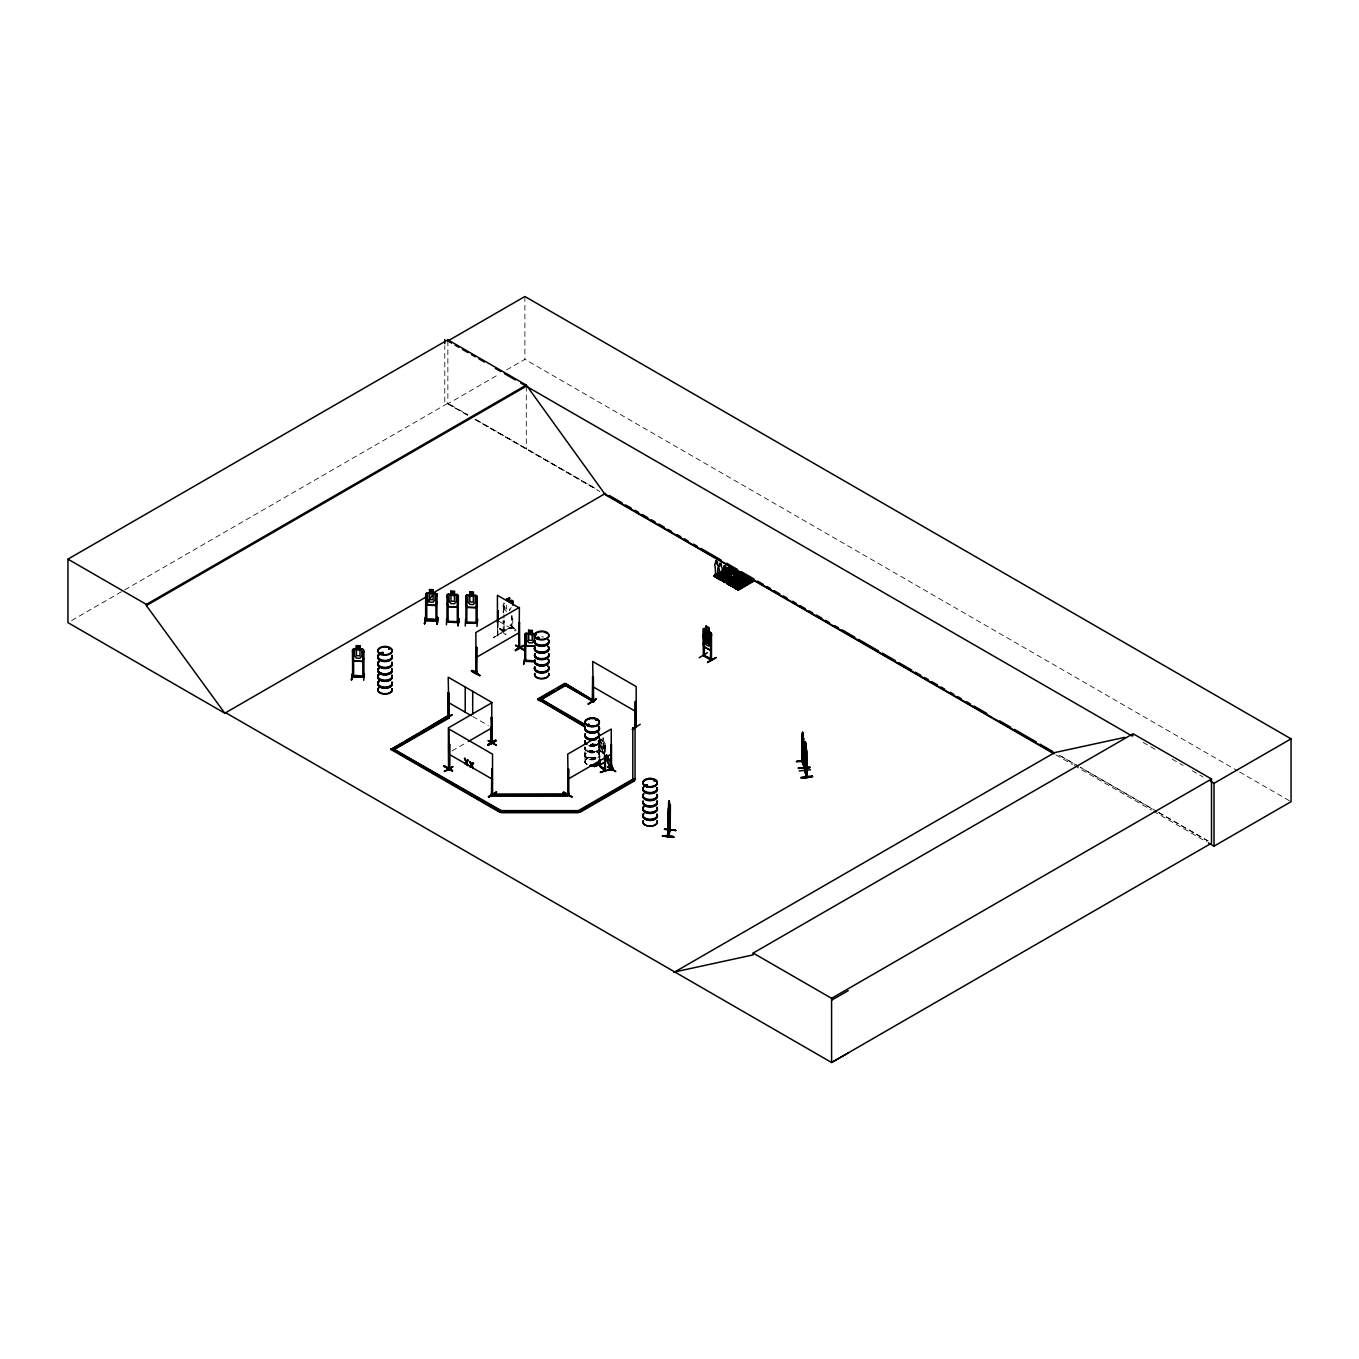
<?xml version="1.0" encoding="UTF-8"?>
<svg xmlns="http://www.w3.org/2000/svg" width="1359" height="1359" viewBox="0 0 1359 1359"><rect width="100%" height="100%" fill="white"/><g stroke="black" fill="none" stroke-linecap="round" stroke-linejoin="round"><path stroke-width="0.75" stroke-dasharray="5 3.75" d="M584.999 751.697L584.982 754.619L584.965 748.741M599.37 751.697L599.387 748.707M584.982 747.79L584.999 747.654A7.203 4.162 0 0 0 592.184 751.799A7.203 4.162 0 0 0 599.387 747.654L599.166 746.737M584.812 748.163L585.083 747.042M585.083 753.973L584.812 755.111L585.202 753.684M585.848 763.639L587.02 764.505L585.083 762.603L585.066 760.31M599.285 743.084L599.285 740.536M599.166 749.726L599.54 748.299M599.166 756.657L599.54 755.23M604.33 754.534L605.061 751.969M499.483 628.724C504.002 627.722 511.63 642.195 499.483 628.724L505.531 634.398M499.942 628.504L506.024 634.126M511.205 607.439L509.591 610.497L509.591 608.017L506.584 609.104L506.584 605.248M585.083 760.293L588.515 757.693L595.82 757.693A7.186 4.145 0 0 0 586.476 758.645A7.186 4.145 0 0 0 587.105 764.098M599.268 742.829L595.837 745.428L590.299 745.853A7.203 4.162 0 0 0 599.132 740.689M599.268 743.118L595.837 745.7L588.532 745.7M497.853 635.961L498.09 622.745M493.232 637.847L501.607 632.733L493.47 637.456M71.619 620.536L122.973 590.876M124.807 589.823L447.858 403.3L467.921 414.886M447.858 340.973L447.858 403.827L499.229 374.184M506.55 369.937L524.897 359.354L1237.76 770.927M452.003 750.932L466.511 742.558M512.768 626.873L503.391 630.525C502.337 633.685 514.093 625.412 512.853 628.113L512.666 615.253M511.85 628.079L512.003 615.763M503.085 631.154C504.529 629.132 504.223 628.3 504.155 620.655M600.066 745.021L602.954 750.151L603.957 748.605L602.954 740.876L605.027 743.781M604.432 741.997L601.001 738.99L601.069 751.527M604.5 753.532L604.84 745.021L605.384 751.816M605.384 745.53L604.5 745.14M504.155 605.995L503.051 606.114L504.155 605.995L504.155 612.28M510.389 624.851L516.454 630.525L510.355 624.817M504.036 630.253L511.68 627.518M512.615 626.907L512.887 628.028M601.069 739.143L600.066 739.245L599.982 757.252M512.768 627.79L511.731 628.096L511.782 615.576M509.982 624.936L515.995 630.61M503.255 631.459L503.051 620.774M594.07 757.286L595.82 757.71M467.649 415.039L444.784 401.89L444.784 345.798M474.971 419.252L595.582 488.611L475.225 419.099M1078.417 766.272L1058.321 754.704L1078.366 766.289M1157.002 811.459L1080.252 767.308L1156.798 811.578M1158.819 812.495L1208.168 840.881M1239.612 771.98L1291.05 801.691M1143.106 742.371L1155.83 749.709M1172.188 759.154L1183.111 765.457M1192.2 770.706L1203.106 777.008M1158.615 812.614L1207.862 841.051M447.858 403.827L467.921 415.412M475.225 419.625L599.846 491.567M1055.875 754.857L1072.421 764.421M1074.273 765.474L1151.498 810.066M1153.332 811.136L1206.656 841.917M499.246 621.488L515.571 630.916M472.694 716.499L488.306 725.502M601.069 740.179L602.954 741.912M601.069 745.955L602.954 747.688M599.778 750.083L604.398 754.347M604.449 754.5L599.676 750.117L599.115 746.482M506.584 611.567L504.987 609.681L504.987 603.906M599.404 738.566L605.553 751.816M599.404 739.347L605.553 752.614M598.113 740.791L604.262 754.058M598.113 741.589L604.262 754.84M599.54 741.912L599.285 740.825A7.203 4.162 0 0 1 596.567 745.157A7.203 4.162 0 0 1 588.583 745.462M599.285 747.042L599.54 748.163A7.305 4.213 0 0 1 591.539 752.614A7.305 4.213 0 0 1 585.117 747.314M599.166 753.684L599.54 755.111M584.812 748.299L585.202 749.726M585.202 756.657L584.948 755.57L584.999 761.567M584.812 755.23L585.083 756.368M584.846 761.482L585.083 762.569M599.387 747.722L599.387 747.756A7.203 4.162 0 0 0 592.184 743.492M605.061 743.73L605.027 752.088M604.84 745.021L604.84 753.396M603.056 740.842L603.124 737.699L602.954 753.26M599.642 757.388L599.438 739.992L599.37 761.159M599.064 738.328L599.098 756.861M526.29 386.245L526.29 449.099M524.897 296.5L524.897 359.354M503.934 605.791L503.934 618.362M503.934 620.468L504.104 631.239M503.374 612.722L504.223 602.954L503.204 604.432L503.272 612.773M497.717 622.524L497.683 635.961L497.428 622.694M599.115 740.315A7.186 4.145 0 0 1 590.316 745.395M594.036 759.749A7.186 4.145 0 0 1 584.999 755.757A7.186 4.145 0 0 1 594.036 751.748A7.186 4.145 0 0 1 598.402 757.829M595.837 759.001A7.305 4.213 0 0 1 584.982 756.08A7.305 4.213 0 0 1 593.441 751.187A7.305 4.213 0 0 1 598.504 757.456M595.769 757.948A7.186 4.145 0 0 0 586.476 759.018A7.186 4.145 0 0 0 587.105 764.488A7.186 4.145 0 0 1 586.476 759.052A7.186 4.145 0 0 1 595.769 757.982M595.769 758.186A7.186 4.145 0 0 1 585.016 754.941A7.186 4.145 0 0 1 594.63 750.695A7.186 4.145 0 0 1 597.264 757.524M595.837 758.645A7.305 4.213 0 0 1 584.897 755.349A7.305 4.213 0 0 1 594.681 751.034A7.305 4.213 0 0 1 597.348 757.965M590.316 744.8A7.203 4.162 0 0 1 599.353 748.452A7.203 4.162 0 0 1 591.556 752.954A7.203 4.162 0 0 1 585.219 747.739M590.282 744.341A7.305 4.213 0 0 1 599.455 748.045M592.184 743.832A7.305 4.213 0 0 1 599.455 748.418A7.305 4.213 0 0 1 590.91 752.207A7.305 4.213 0 0 1 585.117 746.957M598.385 740.349A7.152 4.128 0 0 1 597.247 745.344A7.152 4.128 0 0 1 588.6 746.006M541.731 636.878A7.186 4.145 0 0 1 543.6 637.014"/><path stroke-width="1.5" d="M717.314 576.063L717.807 568.13A2.565 1.495 59.5 0 0 717.416 564.631L717.297 561.76L715.938 560.74M719.675 563.679L719.557 566.007L719.93 563.085L721.238 563.832L721.51 566.975A2.565 1.495 59.5 0 1 721.884 570.491L721.391 578.424L719.472 577.218L720.355 577.269M725.587 580.854L726.08 572.92A2.565 1.495 59.5 0 0 725.706 569.404M730.123 583.47L730.496 575.604A2.565 1.495 59.5 0 0 730.123 572.088L730.208 569.472M730.242 583.402L730.615 575.537A2.565 1.495 59.5 0 0 730.242 572.02M734.353 577.83L733.979 585.695L734.353 577.83A2.565 1.495 59.5 0 0 733.979 574.313L734.064 571.697M738.633 588.379L739.007 580.514A2.565 1.495 59.5 0 0 738.633 576.997L738.701 574.381M738.735 588.311L739.126 580.446A2.565 1.495 59.5 0 0 738.735 576.929M669.97 811.272L668.101 820.072L669.63 814.958M668.645 835.87L670.395 829.941M662.411 836.278C670.768 833.203 683.662 840.304 662.513 835.819M673.792 837.399L662.496 835.938M801.963 761.448L804.358 767.818L802.591 761.346L796.391 761.448L802.184 760.768M801.963 760.53L802.642 761.057L796.459 761.686M802.608 761.906L802.201 761.125M803.696 767.156L803.696 766.493M804.324 767.699L802.405 761.329L802.405 736.187L802.574 740.978M804.936 750.576L805.836 756.148L805.972 743.73L806.617 777.093L804.63 769.636L805.292 770.298M805.377 771.063L804.681 770.519L806.583 777.025M805.309 771.131L804.8 743.203L805.547 745.191M805.174 770.621L806.787 776.329M805.734 744.953L805.513 743.492M806.465 758.305L806.278 760.734L806.482 758.39M425.656 595.242L426.692 595.276L426.794 620.655C424.671 618.039 436.952 618.549 437.054 620.808L425.537 620.384M426.862 605.01L435.746 605.333L437.037 602.377L435.746 605.468L426.862 605.112L425.69 593.594L425.622 620.672L426.692 619.5M425.894 617.173L424.518 623.798L425.826 616.663M424.518 623.781L425.299 617.088M424.569 623.73L425.894 616.646M429.478 589.619L429.597 592.813L427.711 593.781L427.711 599.557L429.597 602.088L433.13 602.224L435.016 599.812L435.016 594.036L433.13 592.949L433.266 589.67L429.478 589.619L433.13 589.857M429.478 592.711L425.69 593.679M433.249 592.847L437.037 594.002L436.868 621.046M435.729 605.418L437.037 602.309M436.918 595.888L435.899 595.616L435.984 621.063L435.899 620.095M436.681 624.24L437.445 617.071L436.681 623.73M352.559 658.028L353.731 661.154L362.615 661.425L363.906 658.402M353.561 651.335L352.508 651.522L353.561 651.335L353.663 676.714L352.44 675.491L353.663 676.069M362.564 648.956L360.118 648.855L360.118 645.763L356.347 645.61L356.33 648.77L353.765 648.668L362.564 649.024L363.889 650.163L363.906 677.139C348.329 677.75 348.567 674.047 363.906 676.221M351.352 679.857L352.796 672.705L351.403 679.789M353.731 661.154L362.513 661.323M351.913 679.738L352.728 672.705M362.768 651.708L363.804 651.759L362.768 651.708L362.853 677.122M362.768 677.105L363.923 675.984M362.615 676.425L363.77 675.95L363.821 677.173M363.668 680.281L364.467 673.639M457.354 621.335L458.357 622.592L446.958 622.133L447.026 595.123L448.232 594.053L457.032 594.41L458.357 595.633L458.357 603.94L457.066 606.963L448.198 606.607L457.066 606.963M447.026 603.481L448.198 606.607M448.028 596.805L446.958 596.992L448.028 596.805L448.147 621.946L446.873 620.978L446.992 622.15M448.232 594.138L447.026 595.191M446.669 618.6L446.432 624.817M450.797 594.24L450.814 591.063L454.586 591.216L454.45 594.478L456.352 595.599L456.352 601.374L454.45 603.77L450.933 603.617L449.048 601.069L449.048 595.293L450.933 594.342L450.933 591.182M457.032 594.41L458.238 595.667L458.289 622.643M457.236 597.179L458.272 597.213L457.236 597.179L457.32 622.592M457.354 622.286L457.083 621.878M459.41 619.126L457.983 625.803L458.781 618.634M458.136 625.735L458.866 618.668M467.105 594.885L465.899 595.955L467.173 594.919L475.922 595.174L477.247 596.329L477.247 604.704M465.899 604.245L467.071 607.371L475.956 607.66L477.247 604.636M466.918 597.569L465.848 597.756L466.918 597.569L466.749 623L466.766 622.048M465.559 619.364L465.254 625.972M467.003 622.031L465.746 621.742M476.109 597.926L477.145 597.977L476.109 597.926L476.092 623.305L476.245 622.099L477.264 623.118L465.746 622.66M476.958 626.482L477.739 619.432M524.778 635.876L525.814 635.927L524.778 635.876L524.744 661.306L524.914 660.049L525.916 660.644M534.868 646.018L525.984 645.729L524.812 634.245L526.018 633.175L534.817 633.532L536.142 634.755M526.018 633.26L524.812 634.313M524.965 657.671L523.606 664.432L524.965 657.331M524.863 661.289L534.902 661.425M716.023 574.432L715.853 576.811L716.023 574.432L715.225 574.908L716.346 574.449M719.302 577.473L720.406 577.269M719.302 577.439L720.44 576.811M719.302 577.218L720.508 576.98L720.066 579.087M723.888 565.854L723.752 568.436L724.789 565.582M724.041 578.934L722.563 580.684L724.874 582.009L726.369 580.259L726.572 581.465C720.457 578.187 726.216 579.732 724.041 580.038M723.871 568.368A2.565 1.495 59.5 0 0 723.481 571.443L723.939 580.055M728.016 582.315L729.103 582.026M729.188 581.89C728.305 583.928 728.543 580.14 728.356 582.535L731.108 584.081L731.108 582.994L729.409 584.625M732.28 570.695L732.144 573.277A2.565 1.495 59.5 0 0 731.771 576.369L732.161 584.693L734.964 586.307L734.964 585.219L733.265 586.85M733.045 584.115L731.889 584.744L732.96 584.03M739.398 588.651L736.731 587.309L736.527 578.985A2.565 1.495 59.5 0 1 736.901 575.893L737.359 572.988M736.612 579.393L736.408 579.155A2.565 1.495 59.5 0 1 736.799 575.961L737.427 572.598M736.51 587.292L737.342 586.697M737.478 587.241L736.731 587.666L737.614 586.935M670.174 830.009L667.932 836.414L667.915 809.386L669.63 802.557L670.174 830.672L670.378 804.868M669.291 804.205L669.189 800.927L667.999 836.363M728.526 574.11C725.706 572.971 717.144 578.526 718.367 578.271L720.678 579.58L722.376 577.949L720.899 578.832L721.119 580.293L728.407 575.978M736.408 579.342L737.241 578.475M741.284 580.599L741.114 581.55M381.539 652.626L381.964 652.983M388.691 648.821L389.54 648.175L388.793 648.889M388.691 648.617L389.235 648.804M537.739 637.303L537.162 638.017L538.708 637.541M537.909 638.407L538.708 637.694M538.877 638.322L538.096 637.303M596.907 720.27L596.125 719.811L596.992 720.1M596.686 719.76L597.026 720.1M645.559 784.873L645.508 785.859M646.68 784.704L645.95 785.757M647.377 785.57L646.289 784.704L647.258 785.077M654.511 780.406L653.73 780.847L654.97 780.762M654.274 780.236L654.783 780.508M728.526 582.671L728.764 581.907M737.308 589.042L736.986 587.02M443.866 766.34C469.857 780.304 426.811 755.451 452.088 770.978M444.257 766L452.479 770.689M479.557 675.695C474.903 668.815 463.674 668.747 479.591 675.593M479.931 675.389L471.743 670.633L480.016 675.423M571.816 796.561L563.204 792.569L571.816 796.952M668.662 803.271L669.308 800.944M668.662 804.307L669.053 802.999M668.56 813.005L669.172 805.224L668.509 836.38M664.5 829.347L675.882 830.485L664.602 828.939M669.783 830.621L670.395 829.024L667.999 835.462M716.159 574.415L715.225 575.078M720.457 577.201L719.234 576.777L719.098 578.679M728.849 581.941L728.067 582.586L728.016 574.076A2.565 1.495 59.5 0 1 728.407 570.984L729.324 568.198M732.331 584.897L731.686 584.115L732.654 586.358L732.654 584.523M594.257 766.714L604.076 762.858L594.291 766.357M703.384 636.946L704.115 640.565L710.4 644.2L711.318 641.652M710.4 644.2L711.42 641.601M706 635.366L704.642 635.638L704.642 641.397L706 644.642L708.532 646.069L709.874 644.37L708.617 633.651L705.814 632.173L705.916 635.417L703.113 634.84L703.945 646.68L710.298 650.282L711.318 647.665M724.262 581.499L724.398 579.104M737.088 587.258L736.867 586.358L737.037 587.581M707.41 652.66L699.239 657.722M443.866 719.913L446.55 718.52M445.446 718.962L451.986 714.783L443.883 719.523M452.751 766.986L444.648 771.334M588.362 703.741L596.448 698.985L588.294 704.098M803.781 749.166C802.439 757.829 800.094 721.833 803.56 739.075M486.879 803.033L501.386 811.408L499.806 812.325L390.933 749.472L446.958 716.346L448.759 718.282L448.215 692.495L447.858 717.841L452.054 714.783M449.048 717.195L448.13 716.669M448.555 717.263L394.11 749.472L449.048 718.113L448.963 692.92M449.727 744.732L448.708 744.477L449.727 744.732L449.472 770.094L448.606 769.602L448.368 727.88L491.924 702.739M449.455 744.885L449.54 769.432M490.633 741.589L491.856 741.912L490.939 741.385M491.414 794.319L492.536 794.488L492.536 754.177L448.997 729.036L448.912 769.398M492.094 794.76L491.822 793.197M592.286 702.059L592.643 676.714L593.475 702.331L593.39 677.139M593.492 702.28L592.643 661.442L636.182 686.584L636.267 727.048L635.078 726.691L635.163 701.601L636.182 701.856L635.995 727.201L635.366 725.604M704.183 628.232L711.42 633.294L711.403 660.321L703.249 655.599M704.438 655.038L703.673 654.562L704.353 655.819M710.621 659.913L711.046 658.758M703.588 655.429L711.691 660.151L710.791 658.707M807.059 777.042L806.804 751.255M476.652 671.55L475.752 672.076L476.941 671.72M519.07 647.241L519.75 648.005L519.393 622.66L519.121 648.396M492.213 742.439L492.281 743.373L491.924 718.028L491.601 743.73M567.739 793.588L568.826 793.384L567.705 793.554M610.921 769.092L610.718 769.415M611.601 769.636L611.244 744.29L610.429 769.907L611.533 768.718M599.71 764.896L599.013 764.37L600.049 764.777M599.982 764.726L599.115 764.404M604.84 770.111L604.5 755.621M426.607 604.432L433.827 592.898L437.037 594.138L433.827 592.915M736 578.781L737.037 578.424M746.074 584.064L745.547 583.164L744.511 583.945M380.588 652.779L381.471 653.917M381.675 653.254C378.855 654.477 382.032 651.148 381.981 653.747M389.031 648.515L388.929 648.634M546.063 633.056L546.522 633.328M587.801 724.296L588.651 725.468M588.855 725.145L588.549 724.16M645.729 785.417L646.884 784.907M646.884 785.621L646.086 785.536M466.103 761.55L464.863 758.356L466.103 761.55L468.209 760.293L466.052 762.552L467.768 765.542L466.867 761.957M466.545 761.278L467.598 759.936M471.845 764.336L469.704 761.669L471.386 764.607L473.51 763.35L471.709 765.287L473.068 768.599L472.168 765.032L469.67 766.629L472.898 762.994M464.863 758.356L466.188 761.618L464.982 763.928L468.209 760.293M352.406 676.442L363.77 676.867M476.822 671.839L475.752 672.994L476.958 672.671L476.856 647.547L475.837 647.801L476.856 647.547M519.07 648.379L519.393 607.388L475.837 632.53L476.109 673.181L476.126 647.971M448.708 768.786C450.916 766.85 447.4 769.381 448.419 767.325M491.092 742.66L491.516 743.764M491.228 743.526L492.009 743.118M353.765 648.6L352.559 649.721L352.61 676.714M739.942 580.888L741.419 580.888M744.715 583.3L745.564 584.115M745.938 584.166L744.885 583.385M538.402 638.288L537.909 637.354M538.708 638.458L538.113 637.456M589.16 724.398L587.462 725.043M425.741 619.738L437.037 620.112M713.832 576.148L728.645 567.196L731.618 569.319L717.025 577.932L713.849 576.165L715.547 574.042M714.375 576.454L729.392 568.079L714.053 576.131M728.968 567.841L714.443 576.505M715.751 574.161L714.273 575.91L716.601 577.218L718.299 575.604L716.601 577.694L731.397 568.741M728.645 567.196L731.584 569.319L716.957 577.915M718.894 579.036L733.265 570.067L718.826 579.019L717.926 578.526L720.678 580.055L735.712 571.68M717.926 578.509L732.722 569.761C734.251 571.375 731.737 568.13 731.244 570.644M732.722 569.54L735.474 571.324L720.168 579.766L721.068 580.293M735.168 571.375L735.661 571.68M722.563 579.817L723.09 581.465L728.56 578.238M739.704 573.872L724.364 582.196L739.67 573.532L725.247 582.688M724.874 582.467L726.572 580.378M741.284 574.993L744.443 576.726L729.783 585.304M731.108 582.994L729.63 583.877L729.8 585.338L726.878 583.402L741.997 575.112L726.691 583.589L728.577 581.567M743.475 576.199L741.674 575.18M730.955 585.542L730.734 584.54L730.513 585.797L745.31 577.031L748.062 578.594L733.656 587.564L748.062 578.373L745.31 576.811L746.023 577.711L730.717 585.746M747.722 578.645L732.807 587.071L734.964 585.219M737.071 586.476L735.168 588.481L750.712 580.395L736.085 589.008M749.794 579.902L752.937 581.635L738.277 590.214L738.141 588.787L735.389 587.224M738.345 590.231L735.389 588.311L736.119 588.991M735.151 588.447L749.964 579.715L752.903 581.635M458.357 621.675L446.839 621.216M465.882 621.692L465.95 622.966L465.916 595.871M465.848 622.898L477.247 623.356M717.416 564.631L717.416 562.354M725.434 566.244L725.587 567.213L725.128 566.04M713.9 576.199L728.662 567.552M716.057 577.388L730.87 568.657M731.397 568.945L716.278 577.252M725.978 573.532C733.214 577.099 722.835 573.464 727.456 572.869M720.151 579.749L734.947 571.001M734.455 573.43L737.207 575.197L734.455 573.43L732.977 574.296L735.729 575.859M735.44 573.056L736.918 571.969L739.67 573.736M729.63 576.488L722.122 580.922L725.094 582.45M732.977 574.517L736.918 571.969M722.478 581.142L729.851 576.862M733.418 574.687L736.918 572.19L737.631 572.869L733.962 574.993M722.648 581.227L730.021 576.98M733.656 574.823L737.461 572.496M724.347 582.162L739.143 573.43M737.461 580.344L734.709 578.781L736.187 577.915M739.976 575.469C747.331 578.679 736.816 576.046 741.453 574.585M741.997 575.112L727.626 584.081M736.731 578.696L726.861 583.521M728.883 584.795L743.679 576.046M744.205 576.148L729.12 584.795M729.409 585.083L744.222 576.352M732.144 584.659L732.212 583.674L732.654 586.358M742.795 581.465L740.043 579.919L738.566 580.786L741.318 582.569L738.566 581.006M741.368 579.138C748.707 582.348 738.209 579.732 742.846 578.271L745.598 579.817M743.832 577.694C751.187 580.905 740.672 578.271 745.31 576.811M745.853 577.337L730.717 585.644L733.707 587.547M731.057 586.086L745.87 577.473M747.535 578.271L733.164 587.258M733.096 587.224L748.062 578.373M743.22 583.47C750.559 586.68 740.06 584.064 744.698 582.603L747.45 584.37L744.698 582.603M746.006 581.822C753.362 585.033 742.863 582.416 747.484 580.956L750.236 582.722L747.484 580.956M748.486 580.378C755.825 583.589 745.327 580.956 749.964 579.495M737.92 588.651L739.619 587.903M752.716 581.057L737.631 589.704M737.92 589.993L752.716 581.261M703.113 643.13L703.945 646.68L710.4 650.214M519.682 622.83L518.832 622.949M515.503 645.491L524.183 649.925L515.961 645.236M519.767 647.003L518.577 648.294M476.126 673.113L476.567 647.377M449.099 742.744L449.387 742.897M492.196 718.181L491.177 718.452M488.493 740.587L496.256 745.021M448.368 767.291L448.827 767.546M487.66 744.766L495.814 740.06L487.711 744.834M488.102 745.479L496.222 740.74L487.762 745.276M444.716 771.334L452.36 766.85M444.257 771.589L452.819 766.578M593.187 701.839L592.269 701.057L593.187 701.567M491.516 794.437L491.788 769.024L492.349 794.794M488.425 796.561L496.579 791.855L488.866 797.291M488.425 797.087L496.613 792.297M635.163 725.927L636.301 726.097L635.366 725.876M640.242 724.313L632.139 729.392M568.436 769.007L567.909 794.794M610.972 770.026L611.533 744.46M563.204 792.637L563.645 791.838L571.867 797.053M607.813 766.867L615.576 771.283M567.705 794.471L568.826 794.302L568.725 769.177M611.193 769.432L610.429 769.907L611.329 769.381M498.09 610.633L498.09 620.723M515.35 650.146L523.47 645.355L515.316 650.078M225.798 712.745L224.915 713.271L67.95 622.643L67.95 559.144L447.858 339.801L526.29 385.073L604.721 493.861L1053.769 753.124M447.858 339.801L447.858 340.973L524.897 296.5L1291.05 738.837L1291.05 801.691L1214.012 846.164L1208.508 842.971M67.95 559.144L146.381 604.415L526.29 385.073M848.22 1053.021L831.589 1062.5L225.696 712.694L224.796 713.203L146.381 605.587L526.29 386.245M224.796 713.203L425.265 597.467M432.604 593.237L605.604 493.351M475.837 657.671L519.393 632.53M390.933 749.472L401.601 743.322M405.22 741.233L417.926 733.894M421.562 731.805L446.958 716.346M715.581 561.318L715.581 563.594A2.565 1.495 59.5 0 0 715.208 566.669L715.581 574.755M584.642 726.878L537.688 698.985L564.919 683.271L593.713 700.683M537.688 699.766L554.03 690.338M557.649 688.249L563.102 685.106M468.328 741.504L491.924 727.88M566.499 684.97L539.285 700.683L566.499 684.189L591.912 699.647M466.188 761.618L464.404 758.611M705.967 626.057L708.735 627.552L709.891 638.322L708.549 640.038L706.051 638.594L704.709 635.332L706.051 626.006L706.051 629.098L703.283 628.707L703.367 655.717M467.105 765.151L466.511 762.297L467.768 765.542M473.51 763.35L472.439 763.248M708.735 627.552L708.549 630.746L711.233 633.328M704.353 630.78C702.382 629.404 706.068 633.158 704.353 634.959M470.282 766.986L471.811 765.355L472.864 767.954L471.352 765.61M592.133 700.819L564.919 685.106L592.133 700.819L593.713 699.902M711.318 633.345L711.318 660.27M710.587 634.704L711.606 634.959L710.587 634.704L710.587 659.947M704.115 640.565L710.502 644.149M710.502 659.794L710.876 649.194M711.691 659.234L704.149 655.48L711.199 659.319M707.512 662.105C719.794 655.004 718.469 656.805 707.58 662.597M390.933 748.69L499.806 811.544L501.386 810.627L578.373 810.627L632.801 779.2L635.061 779.2M567.705 779.302L611.244 754.16M582.009 809.318L632.801 779.981L635.061 779.981L635.061 727.643L632.801 727.643L632.801 779.981L634.398 780.898L632.801 779.2M392.53 748.554L501.386 810.627L501.386 812.716L578.373 812.716L578.373 810.627L579.97 811.544L634.398 780.117M578.373 811.408L579.97 812.325L634.398 780.898M673.86 972.466L1054.669 752.597L1124.827 737.342M674.743 971.94L753.175 954.884L753.175 953.067L1133.083 733.724L1211.515 778.996L1211.515 843.158L831.589 1062.5L831.589 998.338L1211.515 778.996M1133.083 735.542L1132.2 736.068L520.82 383.085M1210.376 781.204L1214.012 783.311L1291.05 738.837M831.589 1000.173L848.22 990.694M723.396 571.154L723.413 571.68M519.121 622.779L519.308 647.767M568.521 793.18L568.062 794.777M537.247 638.118L538.657 638.322M647.02 785.723L645.389 785.604M491.788 743.186L491.771 702.365L448.215 677.224L448.963 718.062M568.3 794.166L567.705 754.16L611.244 729.019L611.295 769.992L613.47 769.653L607.32 755.604M506.584 599.2L509.591 598.113M512.802 605.214L512.853 600.95L509.625 601.001M511.731 600.44L509.523 601.154L511.205 601.663M605.044 756.131L605.112 770.859C597.501 764.692 599.778 767.665 599.982 759.358M600.372 772.031L610.531 769.364L600.372 772.558M732.416 570.423L733.86 571.459M567.96 793.877L491.041 794.047L491.041 796.119L568.011 796.119L567.994 769.602M613.47 768.871L611.295 769.194L605.146 755.944M515.588 645.372L523.793 650.061M488.102 740.723L496.324 745.412M607.439 767.003L615.695 771.674M802.235 735.576L802.642 732.348L803.135 746.923L802.235 741.351M801.895 734.404L802.031 761.906M803.152 737.614L803.679 739.075M803.679 738.99L803.882 767.818M805.955 743.764L805.224 741.589L805.53 743.56M804.29 742.626L804.29 751.017M804.8 743.203L806.397 748.214M806.448 776.974L806.617 750.066M804.596 751.918L804.919 755.655M798.413 767.886L809.913 767.665L798.429 767.988M810.559 769.772L799.16 770.91M812.512 776.091C791.295 776.974 804.273 780.168 812.495 776.006M447.111 621.878L458.391 622.354M477.162 623.407L477.128 596.363M525.661 661.357L525.814 635.927M596.414 720.423L595.871 720.389M635.366 726.521L636.148 726.929M635.451 726.572L635.451 701.431M491.194 742.354L491.38 743.152M703.741 655.514L703.605 642.909M704.013 656.074L704.064 630.933M524.914 660.049L525.814 660.151M632.801 728.424L635.061 728.424M491.041 795.338L568.011 795.338M501.386 811.935L578.373 811.935M426.947 592.711L435.644 593.034M436.918 621.029L425.656 620.638M475.871 607.541L467.071 607.303L466.035 604.16M476.992 622.456L465.746 622.014M526.069 645.627L534.767 645.899M524.863 660.372L534.902 660.78A7.186 4.145 0 0 0 541.731 666.114A7.186 4.145 0 0 0 548.679 660.882M524.659 661.289L534.868 661.663M728.101 574.178L727.88 574.161A2.565 1.495 59.5 0 1 728.288 571.052L729.087 568.096M381.386 652.745L380.452 653.611M599.591 765.763L599.642 759.477M668.543 803.084L668.543 806.176M668.016 817.744L668.237 820.072M664.517 829.16L675.882 830.485M741.097 580.701L739.857 581.261M715.955 575.027L715.157 574.415L715.157 576.25M515.554 650.74L523.691 645.984M731.244 570.423L733.996 572.19M735.44 572.835L738.192 574.398M730.259 571.222L733.011 572.564L730.259 571.001L728.781 571.884L731.533 573.43M724.687 569.523L727.439 571.29L724.687 569.744M734.709 578.56L737.461 580.123M724.517 579.647L723.43 579.206L723.294 581.108M717.416 575.995L715.021 574.5L715.021 576.335M719.098 576.845L721.51 578.356M723.294 579.274L726.369 581.125L726.369 580.259M726.878 582.315L727.099 583.317M703.979 634.211L711.318 639.359L708.43 636.844M596.023 699.256L588.243 704.132M592.405 702.093L592.813 700.938M491.024 717.212L491.465 743.764M447.858 340.973L451.511 343.08M455.163 345.186L458.815 347.292M462.451 349.399L467.921 352.559M471.573 354.665L475.225 356.771M478.878 358.878L484.348 362.038M495.288 368.357L500.758 371.517M504.41 373.623L515.35 379.925M609.274 495.457L622.099 502.864M625.769 504.987L631.272 508.164M634.925 510.271L638.594 512.394M642.263 514.5L647.767 517.677M651.437 519.801L655.089 521.924M658.758 524.03L664.262 527.207M667.932 529.331L671.584 531.437M677.088 534.614L680.757 536.737M684.426 538.843L688.079 540.967M693.583 544.144L697.252 546.25M700.921 548.373L721.085 560.01M726.572 563.187L737.58 569.54M741.233 571.646L754.075 579.053M757.727 581.176L763.231 584.353M766.901 586.459L770.57 588.583M774.239 590.706L779.726 593.866M783.396 595.989L787.065 598.113M792.552 601.273L796.221 603.396M799.89 605.519L805.394 608.696M809.064 610.803L812.716 612.926M816.385 615.032L821.889 618.209M825.559 620.333L829.211 622.439M834.715 625.616L838.384 627.739M842.053 629.846L854.879 637.252M858.548 639.376L878.712 651.012M882.365 653.135L895.207 660.542M898.86 662.648L911.702 670.072M915.354 672.178L920.858 675.355M924.528 677.478L928.197 679.585M931.866 681.708L937.353 684.885M941.023 686.991L944.692 689.115M950.179 692.292L953.848 694.398M957.517 696.521L961.187 698.628M966.691 701.805L970.343 703.928M974.012 706.034L986.838 713.458M999.68 720.865L1010.671 727.201M1014.341 729.324L1036.339 742.014M1039.992 744.137L1052.834 751.544M603.515 493.691L1054.04 753.803M519.206 607.881L497.428 595.31L497.428 622.694M592.643 686.584L636.182 711.725M584.421 724.126L540.865 698.985L560.825 711.301M564.461 713.39L584.421 724.908M537.688 698.985L584.642 726.097M448.215 702.365L471.199 715.632M448.997 754.177L492.536 779.319M753.175 953.067L831.589 998.338M394.348 749.607L483.243 800.944M511.782 600.321L512.802 601.086M599.608 765.151L605.451 770.74L605.384 756.012M534.767 633.702L536.024 634.789M448.708 769.636L448.657 743.322M704.302 655.836L704.353 643.351M506.482 599.132L509.693 597.977L509.591 602.241M605.401 769.738L599.03 765.185L599.098 761.057M604.517 770.366L604.84 755.502M752.223 581.091L737.818 589.942M749.964 579.834L735.372 588.328M729.358 568.079L728.866 567.773M737.954 573.345L738.633 574.738M724.041 579.732L723.379 571.51M716.856 561.267L717.314 562.422M719.574 577.507L719.285 569.03A2.565 1.495 59.5 0 1 719.675 565.939M737.342 586.952L736.34 586.799L736.34 588.634M606.437 754.5L609.07 760.191M610.82 763.962L613.47 769.653M605.146 756.725L611.295 769.992M470.163 761.414L471.488 764.675M469.704 761.669L471.029 764.93M425.826 601.884L426.947 604.993M802.523 732.365L803.033 735.746L802.642 734.438M802.218 733.979L802.829 736.034L802.642 732.348M802.405 736.187L803.135 744.443L802.54 742.439M812.614 776.889L801.215 777.977M804.8 755.604L806.397 760.717M802.829 746.923L802.591 761.991M668.237 814.092L668.56 815.485L669.189 800.927M806.261 748.231L806.482 750.083M1214.012 783.311L1214.012 846.164M805.343 741.572L804.902 771.249M805.275 756.487L805.292 771.216M804.103 742.031L804.103 746.227M741.742 577.592L738.99 576.267M734.76 585.1L734.76 585.967M734.098 571.986L734.098 574.245M731.822 584.047L731.822 585.882M730.904 582.875L730.904 583.741L727.829 581.89L728.798 584.132L728.798 582.298M729.919 569.625L727.167 568.283M725.706 567.145L725.587 569.472M722.173 577.83L722.376 579.053M718.299 575.604L718.299 576.692M718.079 575.469L718.079 576.352M703.469 628.758L703.469 636.997M670.191 805.462L670.174 830.672M599.438 760.938L599.472 765.746M497.717 610.412L497.717 622.524M491.788 769.024L491.924 794.183M491.024 727.303L490.752 742.524L490.752 727.473M472.694 691.357L472.694 714.392M466.035 595.922L466.035 604.228M465.22 687.025L465.22 712.167M444.784 339.563L444.784 343.725M359.999 645.865L359.982 649.024L361.885 650.129L361.885 655.904L359.982 658.3L356.466 658.164L354.58 655.616L354.58 649.84L356.466 648.889L356.466 645.712M352.694 649.704L352.677 658.011M146.381 604.415L146.381 605.587M598.419 725.791A7.203 4.162 0 0 1 593.119 731.991A7.203 4.162 0 0 1 585.219 726.793M595.786 739.585A7.203 4.162 0 0 1 587.801 739.279A7.203 4.162 0 0 1 585.219 734.896M598.419 733.894A7.203 4.162 0 0 1 599.387 735.983M599.234 736.663A7.305 4.213 0 0 1 598.504 737.682M595.837 739.228A7.305 4.213 0 0 1 587.734 738.922A7.305 4.213 0 0 1 585.117 734.489M598.504 733.469A7.305 4.213 0 0 1 599.489 735.576M598.504 733.113A7.305 4.213 0 0 1 598.504 737.325M597.348 738.192A7.305 4.213 0 0 1 588.532 738.871A7.305 4.213 0 0 1 585.117 734.132M598.504 726.521A7.305 4.213 0 0 1 593.136 732.824A7.305 4.213 0 0 1 585.117 727.541M598.504 726.165A7.305 4.213 0 0 1 593.136 732.45A7.305 4.213 0 0 1 585.117 727.184M598.419 726.963A7.203 4.162 0 0 1 593.119 733.164A7.203 4.162 0 0 1 585.219 727.965M598.419 732.739A7.203 4.162 0 0 1 598.419 736.884M597.281 737.75A7.203 4.162 0 0 1 588.583 738.413A7.203 4.162 0 0 1 585.219 733.741M585.236 740.757A7.186 4.145 0 0 0 585.95 743.9A7.203 4.162 0 0 1 585.219 740.774M587.105 744.324A7.186 4.145 0 0 1 584.999 741.385M585.95 744.494A7.186 4.145 0 0 1 585.236 741.351M599.098 760.089A7.152 4.128 0 0 1 590.333 765.151M657.161 795.032A7.305 4.213 0 0 1 649.16 800.315A7.305 4.213 0 0 1 643.775 794.013M657.161 788.101A7.305 4.213 0 0 1 649.16 793.367A7.305 4.213 0 0 1 643.775 787.082M657.161 794.675A7.305 4.213 0 0 1 649.16 799.958A7.305 4.213 0 0 1 643.775 793.656M657.161 787.744A7.305 4.213 0 0 1 649.16 793.01A7.305 4.213 0 0 1 643.775 786.725M657.043 788.526A7.186 4.145 0 0 1 650.112 793.741A7.186 4.145 0 0 1 643.164 788.526M657.043 787.354A7.186 4.145 0 0 1 650.112 792.586A7.186 4.145 0 0 1 643.164 787.354M657.06 795.457A7.203 4.162 0 0 1 650.112 800.689A7.203 4.162 0 0 1 643.147 795.457M657.06 794.285A7.203 4.162 0 0 1 650.112 799.534A7.203 4.162 0 0 1 643.147 794.285M657.077 801.266A7.22 4.162 0 0 1 650.112 806.516A7.22 4.162 0 0 1 643.13 801.266M657.161 814.805A7.305 4.213 0 0 1 649.16 820.089A7.305 4.213 0 0 1 643.775 813.786M657.043 801.912A7.169 4.145 0 0 1 650.112 807.127A7.169 4.145 0 0 1 643.181 801.912M657.077 820.802A7.22 4.162 0 0 1 650.112 826.051A7.22 4.162 0 0 1 643.13 820.802M657.161 807.875A7.305 4.213 0 0 1 649.16 813.141A7.305 4.213 0 0 1 643.775 806.855M657.161 814.449A7.305 4.213 0 0 1 649.16 819.732A7.305 4.213 0 0 1 643.775 813.429M657.161 807.518A7.305 4.213 0 0 1 649.16 812.784A7.305 4.213 0 0 1 643.775 806.499M657.043 808.299A7.186 4.145 0 0 1 650.112 813.514A7.186 4.145 0 0 1 643.164 808.299M657.06 807.127A7.203 4.162 0 0 1 650.112 812.359A7.203 4.162 0 0 1 643.147 807.127M657.06 815.23A7.203 4.162 0 0 1 650.112 820.462A7.203 4.162 0 0 1 643.147 815.23M657.06 814.058A7.203 4.162 0 0 1 650.112 819.307A7.203 4.162 0 0 1 643.147 814.058M657.077 821.04A7.22 4.162 0 0 1 650.112 826.289A7.22 4.162 0 0 1 643.13 821.04M548.662 653.458A7.169 4.145 0 0 1 541.731 658.673A7.169 4.145 0 0 1 534.8 653.458M548.679 641.108A7.186 4.145 0 0 1 541.731 646.34A7.186 4.145 0 0 1 534.783 641.108M548.696 639.953A7.203 4.162 0 0 1 541.731 645.185A7.203 4.162 0 0 1 534.783 639.953M548.679 648.056A7.186 4.145 0 0 1 541.731 653.271A7.186 4.145 0 0 1 534.783 648.056M548.051 646.612A7.305 4.213 0 0 1 542.683 652.898A7.305 4.213 0 0 1 534.682 647.631M548.051 646.255A7.305 4.213 0 0 1 542.683 652.541A7.305 4.213 0 0 1 534.682 647.275M548.679 646.884A7.186 4.145 0 0 1 541.731 652.116A7.186 4.145 0 0 1 534.783 646.884M548.051 639.681A7.305 4.213 0 0 1 542.683 645.967A7.305 4.213 0 0 1 534.682 640.701M548.051 639.325A7.305 4.213 0 0 1 542.683 645.61A7.305 4.213 0 0 1 534.682 640.344M548.696 653.866A7.203 4.162 0 0 1 541.731 659.115A7.203 4.162 0 0 1 534.783 653.866M548.645 654.494A7.152 4.128 0 0 1 541.731 659.71A7.152 4.128 0 0 1 534.817 654.494M548.662 673.232A7.169 4.145 0 0 1 541.731 678.447A7.169 4.145 0 0 1 534.8 673.232M548.696 654.138A7.22 4.162 0 0 1 541.731 659.387A7.22 4.162 0 0 1 534.767 654.138M548.696 659.727A7.203 4.162 0 0 1 541.731 664.959A7.203 4.162 0 0 1 534.783 659.727M548.679 667.83A7.186 4.145 0 0 1 541.731 673.045A7.186 4.145 0 0 1 534.783 667.83M548.051 666.386A7.305 4.213 0 0 1 542.683 672.671A7.305 4.213 0 0 1 534.682 667.405M548.051 666.029A7.305 4.213 0 0 1 542.683 672.314A7.305 4.213 0 0 1 534.682 667.048M548.679 666.657A7.186 4.145 0 0 1 541.731 671.89A7.186 4.145 0 0 1 534.783 666.657M548.051 659.455A7.305 4.213 0 0 1 542.683 665.74A7.305 4.213 0 0 1 534.682 660.474M548.051 659.098A7.305 4.213 0 0 1 542.683 665.383A7.305 4.213 0 0 1 534.682 660.117M548.696 673.639A7.203 4.162 0 0 1 541.731 678.888A7.203 4.162 0 0 1 534.783 673.639M392.055 662.92A7.305 4.213 0 0 1 384.053 668.186A7.305 4.213 0 0 1 378.685 661.901M391.97 663.328A7.203 4.162 0 0 1 384.07 668.526A7.203 4.162 0 0 1 378.77 662.326M391.919 668.747A7.152 4.128 0 0 1 384.07 673.928A7.152 4.128 0 0 1 378.804 667.762A7.169 4.145 0 0 0 383.153 673.809A7.169 4.145 0 0 0 392.173 669.817M391.97 669.138A7.22 4.162 0 0 1 384.07 674.353A7.22 4.162 0 0 1 378.753 668.135M392.055 655.972A7.305 4.213 0 0 1 384.053 661.255A7.305 4.213 0 0 1 378.685 654.953M379.84 654.087A7.305 4.213 0 0 1 383.119 652.999M391.97 662.173A7.203 4.162 0 0 1 384.07 667.371A7.203 4.162 0 0 1 378.77 661.17M391.953 656.397A7.186 4.145 0 0 1 384.07 661.578A7.186 4.145 0 0 1 378.787 655.395M379.925 654.528A7.186 4.145 0 0 1 381.403 653.883M392.055 662.563A7.305 4.213 0 0 1 384.053 667.83A7.305 4.213 0 0 1 378.685 661.544M392.055 655.616A7.305 4.213 0 0 1 384.053 660.899A7.305 4.213 0 0 1 378.685 654.596M379.84 653.73A7.305 4.213 0 0 1 383.119 652.643M391.953 655.225A7.186 4.145 0 0 1 384.07 660.423A7.186 4.145 0 0 1 378.787 654.24M379.925 653.373A7.186 4.145 0 0 1 383.136 652.303M392.055 682.694A7.305 4.213 0 0 1 384.053 687.96A7.305 4.213 0 0 1 378.685 681.674M391.97 683.101A7.203 4.162 0 0 1 384.07 688.3A7.203 4.162 0 0 1 378.77 682.099M391.919 688.52A7.152 4.128 0 0 1 384.07 693.702A7.152 4.128 0 0 1 378.804 687.535M392.173 670.836A7.169 4.145 0 0 1 383.153 674.845A7.169 4.145 0 0 1 378.787 668.781M391.97 688.911A7.22 4.162 0 0 1 384.07 694.126A7.22 4.162 0 0 1 378.753 687.909M391.97 669.426A7.22 4.162 0 0 1 384.07 674.642A7.22 4.162 0 0 1 378.753 668.424M392.055 675.746A7.305 4.213 0 0 1 384.053 681.029A7.305 4.213 0 0 1 378.685 674.727M391.97 681.946A7.203 4.162 0 0 1 384.07 687.144A7.203 4.162 0 0 1 378.77 680.944M391.953 676.17A7.186 4.145 0 0 1 384.07 681.352A7.186 4.145 0 0 1 378.787 675.168M392.055 682.337A7.305 4.213 0 0 1 384.053 687.603A7.305 4.213 0 0 1 378.685 681.318M392.055 675.389A7.305 4.213 0 0 1 384.053 680.672A7.305 4.213 0 0 1 378.685 674.37M391.97 674.998A7.203 4.162 0 0 1 384.07 680.196A7.203 4.162 0 0 1 378.77 673.996M438.006 617.547L437.275 624.206L438.057 617.598M469.687 591.828L469.806 595.106L467.921 596.057L467.921 601.833L469.806 604.381L473.34 604.534L475.225 602.122L475.225 596.363L473.34 595.242L473.476 591.98L469.687 591.895M528.6 630.185L528.719 633.464L526.833 634.415L526.833 640.191L528.719 642.739L532.235 642.892L534.138 640.497L534.138 634.721L532.235 633.6L532.371 630.338L528.583 630.27M709.517 645.61L707.156 641.397C705.984 645.576 703.096 642.331 706.578 640.378L704.879 635.893L707.105 639.987C708.09 635.893 711.318 639.359 707.699 641.04L709.517 645.61M509.064 598.826L507.128 600.559L509.064 598.826M512.666 602.683L511.782 603.005L512.666 602.683M805.106 745.412L805.836 753.667L805.106 745.412M809.811 767.223L798.429 768.396L809.811 767.274M432.502 590.35L430.225 590.265L430.225 591.284L432.502 591.369L432.502 590.35M433.13 593.968L429.597 593.849L429.597 599.625L433.13 599.744L433.13 593.968M453.821 591.878L451.562 591.794L451.562 592.83L453.821 592.915L453.821 591.878M472.711 592.643L470.435 592.558L470.435 593.577L472.711 593.679L472.711 592.643M454.45 595.514L450.933 595.378L450.933 601.154L454.45 601.29L454.45 595.514M473.34 596.278L469.806 596.142L469.806 601.918L473.34 602.054L473.34 596.278M531.607 631.001L529.347 630.916L529.347 631.952L531.607 632.037L531.607 631.001M532.235 634.636L528.719 634.5L528.719 640.276L532.235 640.412L532.235 634.636M359.354 646.425L357.094 646.323L357.094 647.36L359.354 647.445L359.354 646.425M359.982 650.061L356.466 649.908L356.466 655.684L359.982 655.836L359.982 650.061M728.917 570.202L726.165 568.64L728.917 570.202M708.073 633.957L706.442 633.039L708.073 634.993L708.073 633.957M708.532 637.83L706 636.403L706 642.161L708.532 643.605L708.532 637.83M708.107 627.909L706.493 626.992L708.107 628.945L708.107 627.909M708.549 631.782L706.051 630.338L706.051 636.114L708.549 637.558L708.549 631.782M588.583 725.689A7.203 4.162 0 0 0 599.387 722.088A7.203 4.162 0 0 0 588.583 718.486A7.203 4.162 0 0 0 588.583 725.689M588.6 726.233A7.152 4.128 0 0 0 599.336 722.648A7.152 4.128 0 0 0 588.6 719.064A7.152 4.128 0 0 0 588.6 726.233M587.071 725.247A7.22 4.162 0 0 0 599.149 723.379A7.22 4.162 0 0 0 590.316 718.265A7.22 4.162 0 0 0 587.071 725.247M590.316 765.559A7.203 4.162 0 0 0 599.132 760.462A7.203 4.162 0 0 1 590.316 765.593M646.51 786.198A7.203 4.162 0 0 0 657.314 782.597A7.203 4.162 0 0 0 646.51 778.996A7.203 4.162 0 0 0 646.51 786.198A7.169 4.145 0 0 0 657.28 782.614A7.169 4.145 0 0 0 646.527 779.03A7.169 4.145 0 0 0 646.527 786.198M646.527 786.776A7.169 4.145 0 0 0 657.28 783.192A7.169 4.145 0 0 0 646.527 779.607A7.169 4.145 0 0 0 646.527 786.776M650.112 806.074A7.152 4.128 0 0 0 657.026 800.876A7.22 4.162 0 0 1 650.112 806.278A7.22 4.162 0 0 1 643.13 801.029A7.152 4.128 0 0 0 650.112 806.074M538.13 638.832A7.203 4.162 0 0 0 548.934 635.231A7.203 4.162 0 0 0 538.13 631.629A7.203 4.162 0 0 0 538.13 638.832M536.669 638.713A7.152 4.128 0 0 0 548.645 636.861A7.152 4.128 0 0 0 539.88 631.799A7.152 4.128 0 0 0 536.669 638.713M381.403 654.121A7.203 4.162 0 0 0 392.207 650.519A7.203 4.162 0 0 0 381.403 646.918A7.203 4.162 0 0 0 381.403 654.121M381.42 654.664A7.169 4.145 0 0 0 392.173 651.063A7.169 4.145 0 0 0 381.42 647.479A7.169 4.145 0 0 0 381.42 654.664"/></g></svg>
